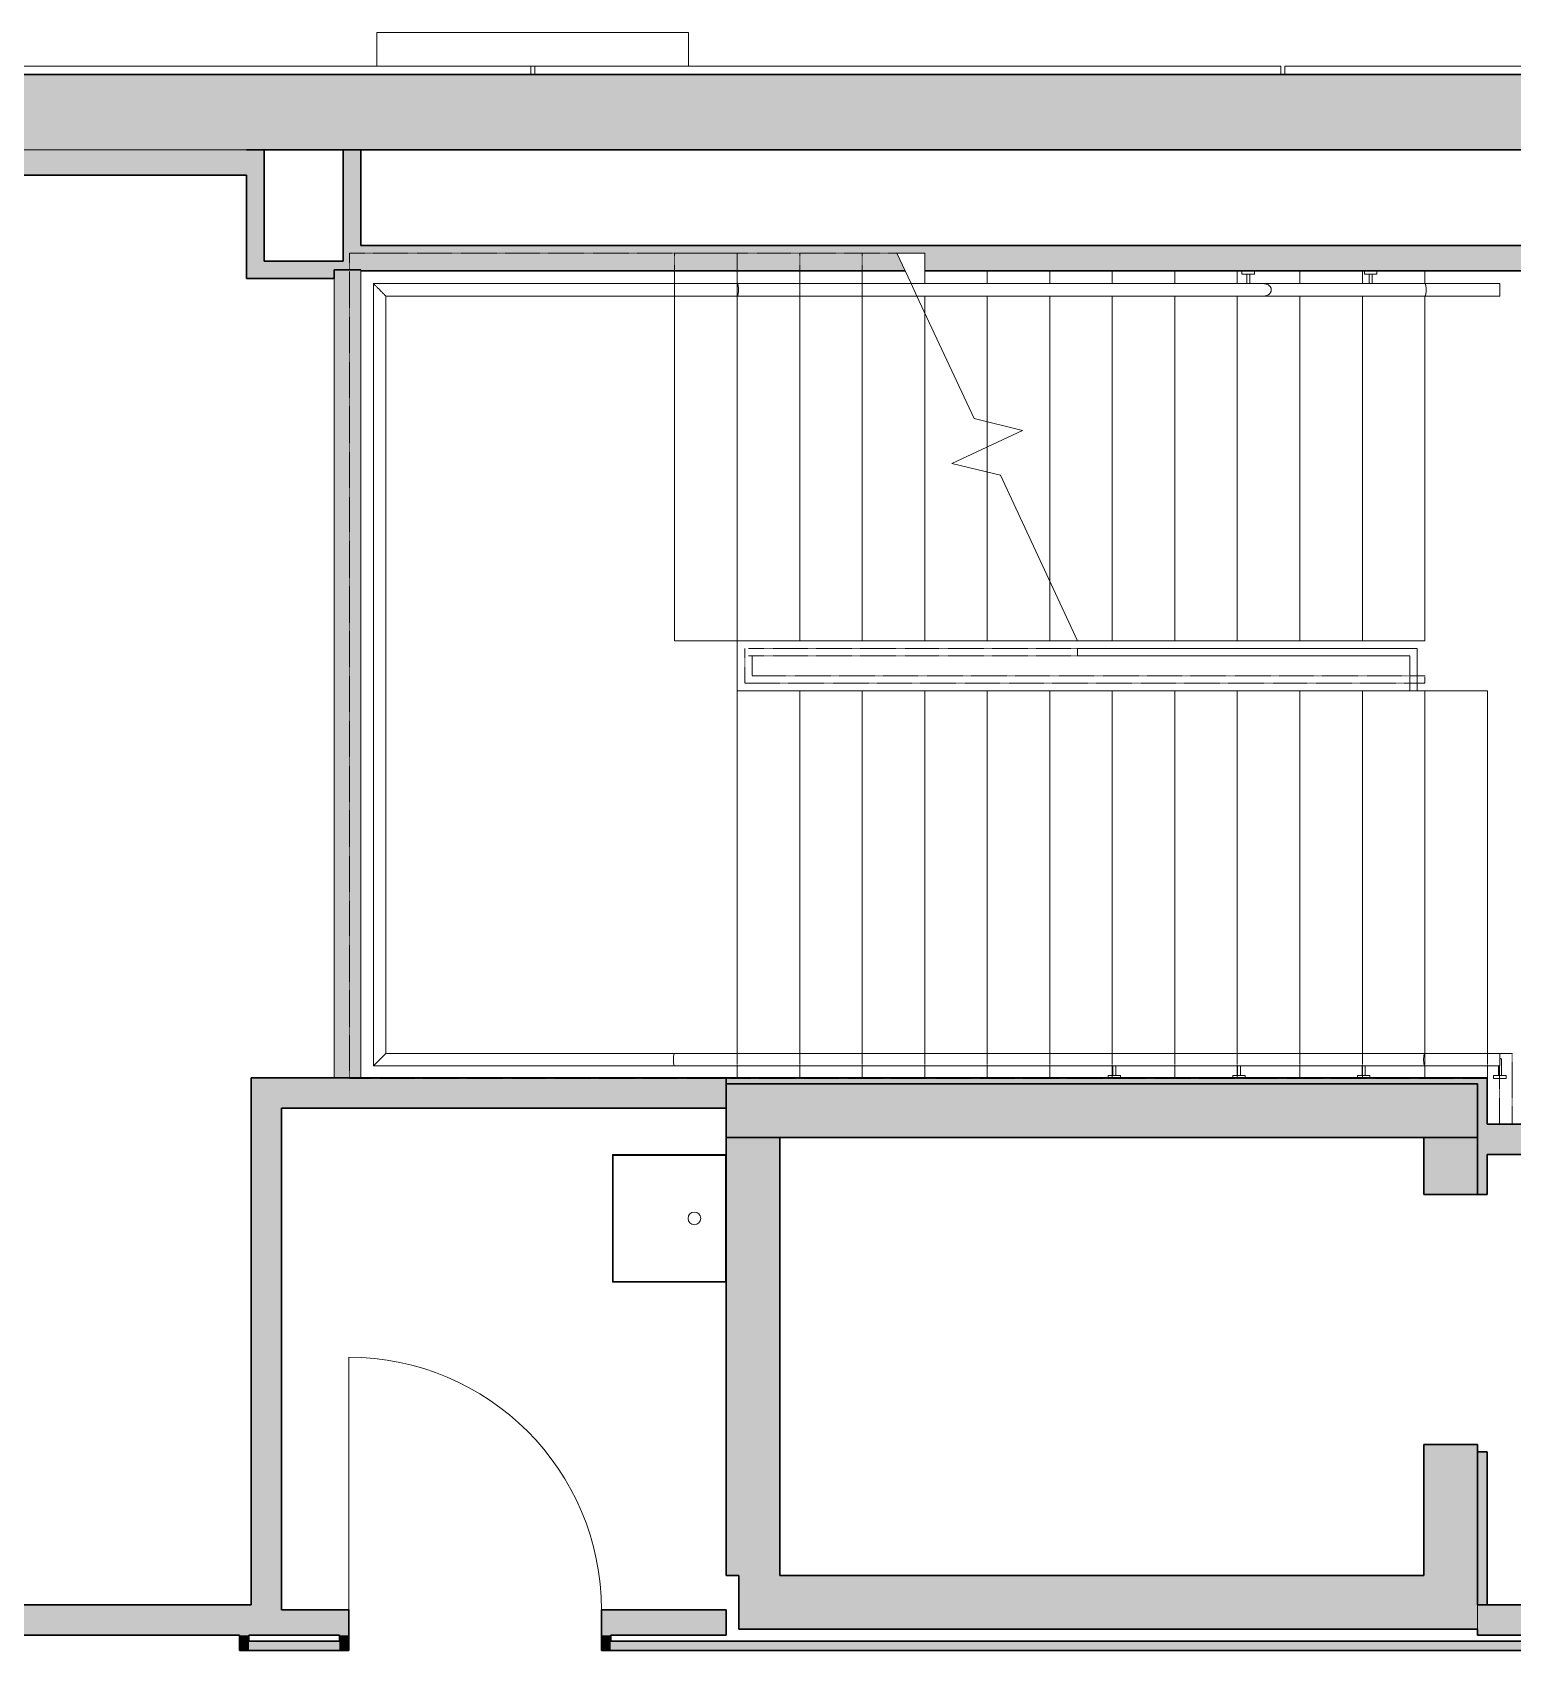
# Model space of a CAD drawing. Header units: millimetres. Extents: x 155927 to 326028, y -36033 to 97293.
# Drawn here: x 167800 to 173719, y 28346 to 34817 of the extents above; entities that cross this region are included whole.
import ezdxf

# ---------------------------------------------------------------- set-up
doc = ezdxf.new("R2010")
doc.units = ezdxf.units.MM
doc.header["$MEASUREMENT"] = 0
doc.linetypes.add('Overhead', pattern=[3.96875, 2.38125, -1.5875])
doc.linetypes.add('Overhead_2_', pattern=[4, 2.5, -1.5])
for name, color, linetype, lineweight in [('A-DOOR', 4, 'CONTINUOUS', 9), ('A-FLOR-HRAL', 7, 'CONTINUOUS', 9), ('A-FLOR-HRAL-MBND', 7, 'Overhead_2_', 9), ('A-GLAZ-CURT', 7, 'CONTINUOUS', 9), ('A-WALL', 7, 'CONTINUOUS', 9), ('A-WALL-PATT', 7, 'CONTINUOUS', 9), ('I-WALL', 7, 'CONTINUOUS', 9), ('P-SANR-FIXT', 7, 'CONTINUOUS', 9), ('Q-SPCQ', 8, 'CONTINUOUS', 9), ('S-STRS', 7, 'CONTINUOUS', 9), ('S-STRS-MBND', 7, 'Overhead_2_', 9)]:
    doc.layers.add(name, color=color, linetype=linetype, lineweight=lineweight)

msp = doc.modelspace()

# ---------------------------------------------------------------- hatches: boundary and pattern name
at = {"layer": 'A-WALL-PATT'}
h = msp.add_hatch(color=256, dxfattribs=at)
h.paths.add_polyline_path([(230840.8, 34347.6), (230840.8, 34647.6), (229692.8, 34647.6), (229692.8, 34347.6), (230269.8, 34347.6)], flags=0)
h.paths.add_polyline_path([(220908.8, 34347.6), (220908.8, 34647.6), (202317.8, 34647.6), (202317.8, 34347.6), (220564.5, 34347.6)], flags=0)
h.paths.add_polyline_path([(200283.7, 34347.6), (200283.7, 34647.6), (197317.8, 34647.6), (197317.8, 34437.6), (197292.8, 34437.6), (197292.8, 34347.6), (198727.6, 34347.6)], flags=0)
h.paths.add_polyline_path([(195683.8, 34347.6), (195683.8, 34437.6), (195658.8, 34437.6), (195658.8, 34647.6), (193317.8, 34647.6), (193317.8, 34347.6), (195658.8, 34347.6)], flags=0)
h.paths.add_polyline_path([(190533.8, 34347.6), (190533.8, 34647.6), (187318, 34647.6), (187318, 34347.6), (190235.5, 34347.6)], flags=0)
h.paths.add_polyline_path([(185283.8, 34347.6), (185283.8, 34647.6), (166692.8, 34647.6), (166692.8, 34347.6), (184169.7, 34347.6)], flags=0)
h.paths.add_polyline_path([(157908.8, 34347.6), (157908.8, 34647.6), (156760.8, 34647.6), (156760.8, 34347.6), (157480.1, 34347.6)], flags=0)
for points in [[(168656.4, 34245.6), (168656.4, 34347.6), (166692.8, 34347.6), (166692.8, 34245.6), (167185.4, 34245.6)], [(168656.4, 33902.1), (168726.4, 33902.1), (168726.4, 34347.6), (168656.4, 34347.6), (168656.4, 34229.5)], [(169113.4, 33832.1), (169113.4, 34347.6), (169043.4, 34347.6), (169043.4, 33832.1)], [(176824.1, 33862.5), (176824.1, 33964.5), (169113.4, 33964.5), (169113.4, 33862.5), (171290.3, 33862.5), (171257, 33933.9), (171368.4, 33933.9), (171368.4, 33862.5), (174464.4, 33862.5)], [(169006.4, 33832.1), (169043.4, 33832.1), (169043.4, 33902.1), (168656.4, 33902.1), (168656.4, 33832.1), (169005.2, 33832.1)], [(169006.4, 30636.7), (169113.4, 30636.7), (169113.4, 33867.1), (169006.4, 33867.1), (169006.4, 30658.9)], [(169006.4, 30636.7), (169113.4, 30636.7), (169113.4, 33832.1), (169006.4, 33832.1), (169006.4, 30658.9)], [(168796.4, 30514.7), (170574.5, 30514.7), (170574.5, 30636.7), (168674.4, 30636.7), (168674.4, 30514.7)], [(173579.5, 30613.2), (173617, 30613.2), (173617, 30636.7), (170574.5, 30636.7), (170574.5, 30613.2), (172038.1, 30613.2)], [(170574.5, 30398.2), (173579.5, 30398.2), (173579.5, 30613.2), (170574.5, 30613.2)], [(173617, 30451.6), (173617, 30613.2), (173579.5, 30613.2), (173579.5, 30451.6)], [(168674.4, 28407.6), (168796.4, 28407.6), (168796.4, 30514.7), (168674.4, 30514.7), (168674.4, 28529.6)], [(170789.5, 28647.4), (170789.5, 30398.2), (170574.5, 30398.2), (170574.5, 28647.4)], [(173579.5, 30170.4), (173579.5, 30398.2), (173364.5, 30398.2), (173364.5, 30170.4)], [(173617, 30170.4), (173617, 30329.6), (173579.5, 30329.6), (173579.5, 30170.4)], [(173579.5, 28647.4), (173579.5, 29170.4), (173364.5, 29170.4), (173364.5, 28647.4)], [(173617, 28529.6), (173617, 29141.6), (173579.5, 29141.6), (173579.5, 28529.6)], [(170624.5, 28432.4), (173579.5, 28432.4), (173579.5, 28647.4), (170624.5, 28647.4)], [(168665.9, 28407.6), (168674.4, 28407.6), (168674.4, 28529.6), (167624.4, 28529.6), (167624.4, 28407.6), (168628.4, 28407.6)], [(168665.9, 28346.4), (168665.9, 28407.6), (168628.4, 28407.6), (168628.4, 28346.4)], [(169065.3, 28346.4), (169065.3, 28407.6), (169027.8, 28407.6), (169027.8, 28346.4)], [(170112.8, 28346.4), (170112.8, 28407.6), (170075.3, 28407.6), (170075.3, 28346.4)], [(169027.8, 28346.4), (169027.8, 28383.9), (168665.9, 28383.9), (168665.9, 28346.4)], [(175765.3, 28346.4), (175765.3, 28383.9), (170112.8, 28383.9), (170112.8, 28346.4), (174464.4, 28346.4)]]:
    msp.add_hatch(color=256, dxfattribs=at).paths.add_polyline_path(points, flags=0)
h = msp.add_hatch(color=256, dxfattribs=at)
h.paths.add_polyline_path([(174464.4, 30329.6), (174485.1, 30329.6), (174485.1, 30451.6), (173579.5, 30451.6), (173579.5, 30329.6), (173617, 30329.6)], flags=0)
h.paths.add_polyline_path([(176325.1, 30329.6), (176405, 30329.6), (176405, 30451.6), (176325.1, 30451.6)], flags=0)
h = msp.add_hatch(color=256, dxfattribs=at)
h.paths.add_polyline_path([(168796.4, 28407.6), (169065.3, 28407.6), (169065.3, 28509.6), (168796.4, 28509.6)], flags=0)
h.paths.add_polyline_path([(170075.3, 28407.6), (170574.5, 28407.6), (170574.5, 28509.6), (170075.3, 28509.6)], flags=0)
h = msp.add_hatch(color=256, dxfattribs=at)
h.paths.add_polyline_path([(173579.5, 28407.6), (175802.8, 28407.6), (175802.8, 28529.6), (173579.5, 28529.6)], flags=0)
h.paths.add_polyline_path([(177669, 28407.6), (177669, 28529.6), (177642.8, 28529.6), (177642.8, 28407.6)], flags=0)

# ---------------------------------------------------------------- linework, layer by layer
at = {"layer": 'A-DOOR'}
msp.add_line((169065.3, 28509.6), (169065.3, 29519.6), dxfattribs=at)
msp.add_arc((169065.3, 28509.6), 1010, 0, 90, dxfattribs=at)
at = {"layer": 'A-FLOR-HRAL'}
for p, q in [((172636.8, 33850.1), (172636.8, 33862.1)), ((172636.8, 33862.1), (172686.8, 33862.1)), ((172686.8, 33850.1), (172636.8, 33850.1)), ((172655.8, 33850.1), (172655.8, 33812.1)), ((172667.8, 33850.1), (172667.8, 33812.1)), ((172686.8, 33862.1), (172686.8, 33850.1)), ((173126.9, 33850.1), (173126.9, 33862.1)), ((173126.9, 33862.1), (173176.9, 33862.1)), ((173176.9, 33850.1), (173126.9, 33850.1)), ((173145.9, 33850.1), (173145.9, 33812.1)), ((173157.9, 33850.1), (173157.9, 33812.1)), ((173176.9, 33862.1), (173176.9, 33850.1)), ((170368.4, 33812.1), (169163.8, 33812.1)), ((169163.8, 33812.1), (169163.8, 30684.3)), ((169163.8, 33812.1), (169163.8, 30684.3)), ((170618.4, 33812.1), (169163.8, 33812.1)), ((170618.4, 33812.1), (170368.4, 33812.1)), ((171313.8, 33812.1), (170618.4, 33812.1)), ((171313.8, 33812.1), (170618.4, 33812.1)), ((171313.8, 33812.1), (171337.2, 33762.1)), ((173368.4, 33812.1), (171313.8, 33812.1)), ((173368.4, 33812.1), (172722.9, 33812.1)), ((173668.4, 33812.1), (173368.4, 33812.1)), ((173668.4, 33812.1), (173368.4, 33812.1)), ((173668.4, 33812.1), (173668.4, 33811.6)), ((173668.4, 33811.6), (173668.4, 33810.2)), ((173668.4, 33810.2), (173668.4, 33807.9)), ((173668.4, 33807.9), (173668.4, 33804.8)), ((173668.4, 33804.8), (173668.4, 33801)), ((173668.4, 33801), (173668.4, 33796.7)), ((173668.4, 33796.7), (173668.4, 33792)), ((173668.4, 33792), (173668.4, 33787.1)), ((173668.4, 33787.1), (173668.4, 33782.2)), ((173668.4, 33782.2), (173668.4, 33777.5)), ((173668.4, 33777.5), (173668.4, 33773.2)), ((169213.8, 33762.1), (170368.4, 33762.1)), ((169213.8, 30734.3), (169213.8, 33762.1)), ((169213.8, 33762.1), (169213.8, 30734.3)), ((170618.4, 33762.1), (169213.8, 33762.1)), ((170368.4, 33762.1), (170618.4, 33762.1)), ((170618.4, 33762.1), (171337.2, 33762.1)), ((171337.2, 33762.1), (170618.4, 33762.1)), ((173368.4, 33762.1), (171337.2, 33762.1)), ((172722.9, 33762.1), (173368.4, 33762.1)), ((173368.4, 33762.1), (173668.4, 33762.1)), ((173668.4, 33762.1), (173368.4, 33762.1)), ((173668.4, 33773.2), (173668.4, 33769.4)), ((173668.4, 33769.4), (173668.4, 33766.3)), ((173668.4, 33766.3), (173668.4, 33764)), ((173668.4, 33764), (173668.4, 33762.6)), ((173668.4, 33762.6), (173668.4, 33762.1)), ((171979.8, 32353.3), (171979.8, 32323.3)), ((173118.4, 32353.3), (171979.8, 32353.3)), ((173337.8, 32353.3), (173118.4, 32353.3)), ((173337.8, 32183.9), (173337.8, 32353.3)), ((173118.4, 32323.3), (171979.8, 32323.3)), ((173307.8, 32323.3), (173118.4, 32323.3)), ((173307.8, 32183.9), (173307.8, 32323.3)), ((173337.8, 32183.9), (173307.8, 32183.9)), ((170368.4, 30734.3), (169213.8, 30734.3)), ((169213.8, 30734.3), (170368.4, 30734.3)), ((170618.4, 30734.3), (170368.4, 30734.3)), ((170368.4, 30734.3), (173368.4, 30734.3)), ((173368.4, 30734.3), (170618.4, 30734.3)), ((173668.4, 30734.3), (173368.4, 30734.3)), ((173368.4, 30734.3), (173668.4, 30734.3)), ((173668.4, 30734.3), (173668.4, 30733.8)), ((173668.4, 30733.8), (173668.4, 30732.4)), ((169163.8, 30684.3), (170368.4, 30684.3)), ((169163.8, 30684.3), (170368.4, 30684.3)), ((170368.4, 30684.3), (170618.4, 30684.3)), ((170368.4, 30684.3), (173368.4, 30684.3)), ((170618.4, 30684.3), (173368.4, 30684.3)), ((172120.5, 30646.3), (172120.5, 30684.3)), ((172132.5, 30646.3), (172132.5, 30684.3)), ((172619, 30646.3), (172619, 30684.3)), ((172631, 30646.3), (172631, 30684.3)), ((173117.4, 30646.3), (173117.4, 30684.3)), ((173129.4, 30646.3), (173129.4, 30684.3)), ((173368.4, 30684.3), (173668.4, 30684.3)), ((173368.4, 30684.3), (173668.4, 30684.3)), ((173662.4, 30646.3), (173662.4, 30684.3)), ((173668.4, 30732.4), (173668.4, 30730.1)), ((173668.4, 30730.1), (173668.4, 30727)), ((173668.4, 30727), (173668.4, 30723.2)), ((173668.4, 30723.2), (173668.4, 30718.9)), ((173668.4, 30718.9), (173668.4, 30714.2)), ((173668.4, 30714.2), (173668.4, 30709.3)), ((173668.4, 30709.3), (173668.4, 30704.4)), ((173668.4, 30704.4), (173668.4, 30699.7)), ((173668.4, 30699.7), (173668.4, 30695.4)), ((173668.4, 30695.4), (173668.4, 30691.6)), ((173668.4, 30691.6), (173668.4, 30688.5)), ((173668.4, 30688.5), (173668.4, 30686.2)), ((173668.4, 30686.2), (173668.4, 30684.8)), ((173668.4, 30684.8), (173668.4, 30684.3)), ((173674.4, 30646.3), (173674.4, 30709.3)), ((172101.5, 30636.7), (172101.5, 30646.3)), ((172101.5, 30646.3), (172151.5, 30646.3)), ((172151.5, 30646.3), (172151.5, 30636.7)), ((172600, 30636.7), (172600, 30646.3)), ((172600, 30646.3), (172650, 30646.3)), ((172650, 30646.3), (172650, 30636.7)), ((173098.4, 30636.7), (173098.4, 30646.3)), ((173098.4, 30646.3), (173148.4, 30646.3)), ((173148.4, 30646.3), (173148.4, 30636.7)), ((173643.4, 30634.3), (173643.4, 30646.3)), ((173643.4, 30646.3), (173693.4, 30646.3)), ((173693.4, 30634.3), (173643.4, 30634.3)), ((173693.4, 30646.3), (173693.4, 30634.3))]:
    msp.add_line(p, q, dxfattribs=at)
at = {"layer": 'A-FLOR-HRAL', "linetype": 'Overhead'}
for p, q in [((169163.8, 33812.1), (169163.8, 30684.3)), ((170618.4, 33812.1), (169163.8, 33812.1)), ((171313.8, 33812.1), (170618.4, 33812.1)), ((169213.8, 33762.1), (169213.8, 30734.3)), ((170618.4, 33762.1), (169213.8, 33762.1)), ((171337.2, 33762.1), (170618.4, 33762.1)), ((169213.8, 30734.3), (170368.4, 30734.3)), ((170368.4, 30734.3), (173617, 30734.3)), ((173617, 30734.3), (173717.4, 30734.3)), ((173717.4, 30734.3), (173717.4, 30451.6)), ((169163.8, 30684.3), (170368.4, 30684.3)), ((170368.4, 30684.3), (173617, 30684.3)), ((173617, 30684.3), (173667.4, 30684.3)), ((173667.4, 30684.3), (173667.4, 30451.6)), ((173717.4, 30451.6), (173667.4, 30451.6))]:
    msp.add_line(p, q, dxfattribs=at)
at = {"layer": 'A-FLOR-HRAL'}
msp.add_arc((173668.4, 30709.3), 6, 0, 90, dxfattribs=at)
for points in [[(169163.8, 33812.1), (169163.8, 33812.1), (169164.2, 33811.8), (169165.6, 33810.4), (169167.9, 33808), (169171, 33804.9), (169174.9, 33801.1), (169179.2, 33796.7), (169183.9, 33792), (169187.2, 33788.7), (169188.8, 33787.1)], [(169188.8, 33787.1), (169190.5, 33785.5), (169193.7, 33782.2), (169198.5, 33777.5), (169202.8, 33773.1), (169206.6, 33769.3), (169209.8, 33766.2), (169212.1, 33763.9), (169213.5, 33762.4), (169213.8, 33762.1), (169213.8, 33762.1)], [(170623.5, 33787.1), (170623.5, 33783.8), (170623.2, 33777.3), (170622.1, 33769), (170620.4, 33763.4), (170619.1, 33762.1), (170618.4, 33762.1)], [(173373.8, 33787.1), (173373.8, 33783.8), (173373.5, 33777.3), (173372.3, 33769), (173370.5, 33763.4), (173369.1, 33762.1), (173368.4, 33762.1)], [(169188.8, 30709.3), (169190.5, 30711), (169193.7, 30714.2), (169198.5, 30718.9), (169202.8, 30723.3), (169206.6, 30727.1), (169209.8, 30730.2), (169212.1, 30732.6), (169213.5, 30734), (169213.8, 30734.3), (169213.8, 30734.3)], [(170363.4, 30709.3), (170363.4, 30712.6), (170363.6, 30719.1), (170364.7, 30727.4), (170366.4, 30733), (170367.8, 30734.3), (170368.4, 30734.3)], [(173363.4, 30709.3), (173363.4, 30712.6), (173363.6, 30719.1), (173364.8, 30727.4), (173366.4, 30733), (173367.8, 30734.3), (173368.4, 30734.3)], [(169163.8, 30684.3), (169163.8, 30684.3), (169164.2, 30684.6), (169165.6, 30686.1), (169167.9, 30688.4), (169171, 30691.5), (169174.9, 30695.3), (169179.2, 30699.7), (169183.9, 30704.4), (169187.2, 30707.7), (169188.8, 30709.3)]]:
    msp.add_open_spline(points, degree=3, dxfattribs=at)
for points, knots in [([(170618.4, 33812.1), (170618.8, 33812.1), (170619.4, 33811.8), (170620.7, 33809.9), (170622.1, 33805.3), (170623.2, 33796.9), (170623.5, 33790.4), (170623.5, 33787.1)], [0, 0, 0, 0, 0.125, 0.25, 0.5, 0.75, 1, 1, 1, 1]), ([(172754.3, 33787.1), (172754.3, 33788.2), (172754.1, 33790.4), (172753.4, 33793.4), (172752.4, 33795.9), (172751.4, 33797.8), (172750.2, 33799.5), (172748.9, 33801.2), (172747.5, 33802.7), (172745.9, 33804.2), (172743.8, 33805.8), (172740.7, 33807.8), (172737.6, 33809.3), (172734.6, 33810.3), (172730, 33811.6), (172726.1, 33812.1), (172722.9, 33812.1)], [0, 0, 0, 0, 0.071429, 0.142857, 0.214286, 0.25, 0.285714, 0.357143, 0.392857, 0.428571, 0.5, 0.571429, 0.678571, 0.732143, 0.785714, 1, 1, 1, 1]), ([(172722.9, 33762.1), (172725, 33762.1), (172729.2, 33762.5), (172735.4, 33764), (172740.3, 33766.1), (172743.4, 33768.1), (172745.1, 33769.4), (172746.5, 33770.6), (172748, 33772), (172749.4, 33773.6), (172750.3, 33774.8), (172751.2, 33776.1), (172752.2, 33777.9), (172753.1, 33780.1), (172754, 33783.1), (172754.3, 33785.5), (172754.3, 33787.1)], [0, 0, 0, 0, 0.142857, 0.285714, 0.428571, 0.5, 0.535714, 0.571429, 0.625, 0.678571, 0.705357, 0.732143, 0.785714, 0.839286, 0.892857, 1, 1, 1, 1]), ([(173368.4, 33812.1), (173368.8, 33812.1), (173369.5, 33811.8), (173370.8, 33809.9), (173372.3, 33805.3), (173373.5, 33796.9), (173373.8, 33790.4), (173373.8, 33787.1)], [0, 0, 0, 0, 0.125, 0.25, 0.5, 0.75, 1, 1, 1, 1]), ([(170368.4, 30684.3), (170368.1, 30684.3), (170367.4, 30684.6), (170366.2, 30686.5), (170364.8, 30691.2), (170363.6, 30699.5), (170363.4, 30706), (170363.4, 30709.3)], [0, 0, 0, 0, 0.125, 0.25, 0.5, 0.75, 1, 1, 1, 1]), ([(173368.4, 30684.3), (173368.1, 30684.3), (173367.4, 30684.6), (173366.2, 30686.5), (173364.7, 30691.2), (173363.6, 30699.5), (173363.4, 30706), (173363.4, 30709.3)], [0, 0, 0, 0, 0.125, 0.25, 0.5, 0.75, 1, 1, 1, 1])]:
    msp.add_open_spline(points, degree=3, knots=knots, dxfattribs=at)
at = {"layer": 'A-FLOR-HRAL-MBND', "linetype": 'Overhead'}
for p, q in [((170649, 32353.3), (170649, 32214.5)), ((171979.8, 32353.3), (170664, 32353.3)), ((171979.8, 32323.3), (170664, 32323.3)), ((170679, 32323.3), (170679, 32244.5)), ((170679, 32244.5), (173368.4, 32244.5)), ((173368.4, 32244.5), (173368.4, 32214.5)), ((170649, 32214.5), (170666.9, 32214.5)), ((170666.9, 32214.5), (173368.4, 32214.5))]:
    msp.add_line(p, q, dxfattribs=at)
at = {"layer": 'A-GLAZ-CURT', "lineweight": 20}
for p, q in [((169177.8, 34681.6), (166808.8, 34681.6)), ((169792.8, 34647.6), (169792.8, 34681.6)), ((169808.8, 34681.6), (169808.8, 34647.6)), ((172792.8, 34681.6), (170423.8, 34681.6)), ((172792.8, 34647.6), (172792.8, 34681.6)), ((175792.8, 34681.6), (172808.8, 34681.6)), ((172808.8, 34681.6), (172808.8, 34647.6)), ((166808.8, 34647.6), (169792.8, 34647.6)), ((169808.8, 34647.6), (172792.8, 34647.6)), ((172808.8, 34647.6), (175792.8, 34647.6))]:
    msp.add_line(p, q, dxfattribs=at)
at = {"layer": 'A-WALL', "lineweight": 30}
for p, q in [((185283.8, 34647.6), (166692.8, 34647.6)), ((168656.4, 34347.6), (176931.2, 34347.6)), ((173579.5, 30451.6), (173579.5, 30329.6)), ((174485.1, 30451.6), (173617, 30451.6)), ((173617, 30329.6), (174485.1, 30329.6))]:
    msp.add_line(p, q, dxfattribs=at)
at = {"layer": 'A-WALL'}
for p, q in [((166692.8, 34347.6), (168656.4, 34347.6)), ((169113.4, 33862.5), (169113.4, 33867.1)), ((169113.4, 33832.1), (169113.4, 33862.5)), ((169006.4, 33832.1), (169006.4, 30636.7)), ((169113.4, 30636.7), (169113.4, 33832.1))]:
    msp.add_line(p, q, dxfattribs=at)
at = {"layer": 'I-WALL'}
for p, q in [((168656.4, 34347.6), (166692.8, 34347.6)), ((169113.4, 33862.5), (169113.4, 33867.1)), ((169113.4, 33832.1), (169113.4, 33862.5)), ((169006.4, 33832.1), (169006.4, 30636.7)), ((169113.4, 30636.7), (169113.4, 33832.1)), ((173579.5, 28432.4), (173579.5, 28529.6)), ((173579.5, 28529.6), (173579.5, 28432.4))]:
    msp.add_line(p, q, dxfattribs=at)
at = {"layer": 'I-WALL', "lineweight": 30}
for p, q in [((168726.4, 34347.6), (168656.4, 34347.6)), ((168726.4, 33902.1), (168726.4, 34347.6)), ((169043.4, 34347.6), (169043.4, 33902.1)), ((169113.4, 34347.6), (169043.4, 34347.6)), ((169113.4, 33964.5), (169113.4, 34347.6)), ((166692.8, 34245.6), (168656.4, 34245.6)), ((168656.4, 34245.6), (168656.4, 33902.1)), ((176824.1, 33964.5), (169113.4, 33964.5)), ((168656.4, 33902.1), (168656.4, 33832.1)), ((169043.4, 33902.1), (168726.4, 33902.1)), ((169113.4, 33867.1), (169006.4, 33867.1)), ((169006.4, 33867.1), (169006.4, 33832.1)), ((169113.4, 33862.5), (171290.3, 33862.5)), ((171368.4, 33862.5), (176824.1, 33862.5)), ((168656.4, 33832.1), (169006.4, 33832.1)), ((169006.4, 30636.7), (168674.4, 30636.7)), ((168674.4, 30636.7), (168674.4, 30514.7)), ((169006.4, 30636.7), (169113.4, 30636.7)), ((170574.5, 30636.7), (169113.4, 30636.7)), ((170574.5, 30514.7), (170574.5, 30636.7)), ((173617, 30636.7), (170574.5, 30636.7)), ((170574.5, 30636.7), (170574.5, 30613.2)), ((173579.5, 30613.2), (170574.5, 30613.2)), ((170574.5, 30613.2), (170574.5, 30398.2)), ((170574.5, 30613.2), (173579.5, 30613.2)), ((173579.5, 30398.2), (173579.5, 30613.2)), ((173579.5, 30613.2), (173579.5, 30451.6)), ((173617, 30613.2), (173617, 30636.7)), ((173617, 30451.6), (173617, 30613.2)), ((168674.4, 30514.7), (168674.4, 28529.6)), ((168796.4, 30514.7), (170574.5, 30514.7)), ((168796.4, 28509.6), (168796.4, 30514.7)), ((170574.5, 30398.2), (170574.5, 28647.4)), ((170789.5, 30398.2), (170574.5, 30398.2)), ((170574.5, 30398.2), (173579.5, 30398.2)), ((170789.5, 28647.4), (170789.5, 30398.2)), ((173364.5, 30398.2), (173364.5, 30170.4)), ((173579.5, 30398.2), (173364.5, 30398.2)), ((173579.5, 30170.4), (173579.5, 30398.2)), ((173579.5, 30329.6), (173579.5, 30170.4)), ((173617, 30170.4), (173617, 30329.6)), ((173364.5, 30170.4), (173579.5, 30170.4)), ((173579.5, 30170.4), (173617, 30170.4)), ((173579.5, 29170.4), (173364.5, 29170.4)), ((173364.5, 29170.4), (173364.5, 28647.4)), ((173579.5, 28647.4), (173579.5, 29170.4)), ((173617, 29141.6), (173579.5, 29141.6)), ((173579.5, 29141.6), (173579.5, 28529.6)), ((173617, 28529.6), (173617, 29141.6)), ((170574.5, 28647.4), (170624.5, 28647.4)), ((170624.5, 28647.4), (170624.5, 28432.4)), ((173364.5, 28647.4), (170789.5, 28647.4)), ((173579.5, 28529.6), (173579.5, 28647.4)), ((168674.4, 28529.6), (167624.4, 28529.6)), ((169065.3, 28509.6), (168796.4, 28509.6)), ((169065.3, 28407.6), (169065.3, 28509.6)), ((170574.5, 28509.6), (170075.3, 28509.6)), ((170075.3, 28509.6), (170075.3, 28407.6)), ((170574.5, 28407.6), (170574.5, 28509.6)), ((175323.7, 28529.6), (173579.5, 28529.6)), ((173579.5, 28529.6), (173617, 28529.6)), ((167624.4, 28407.6), (168628.4, 28407.6)), ((168628.4, 28407.6), (168628.4, 28346.4)), ((168665.9, 28407.6), (168674.4, 28407.6)), ((168665.9, 28383.9), (168665.9, 28407.6)), ((168674.4, 28407.6), (168796.4, 28407.6)), ((168796.4, 28407.6), (169027.8, 28407.6)), ((169027.8, 28407.6), (169027.8, 28383.9)), ((169065.3, 28346.4), (169065.3, 28407.6)), ((170075.3, 28407.6), (170075.3, 28346.4)), ((170112.8, 28407.6), (170574.5, 28407.6)), ((170112.8, 28383.9), (170112.8, 28407.6)), ((170624.5, 28432.4), (173579.5, 28432.4)), ((173579.5, 28432.4), (173579.5, 28407.6)), ((173579.5, 28407.6), (175802.8, 28407.6)), ((168628.4, 28346.4), (168665.9, 28346.4)), ((169027.8, 28383.9), (168665.9, 28383.9)), ((168665.9, 28346.4), (169027.8, 28346.4)), ((169027.8, 28346.4), (169065.3, 28346.4)), ((170075.3, 28346.4), (170112.8, 28346.4)), ((175765.3, 28383.9), (170112.8, 28383.9)), ((170112.8, 28346.4), (175765.3, 28346.4))]:
    msp.add_line(p, q, dxfattribs=at)
at = {"layer": 'P-SANR-FIXT'}
for p, q in [((170574.5, 30329.6), (170119.5, 30329.6)), ((170119.5, 30329.6), (170119.5, 29819.6)), ((170122.7, 29822.8), (170122.7, 30326.4)), ((170122.7, 30326.4), (170571.3, 30326.4)), ((170571.3, 30326.4), (170571.3, 29822.8)), ((170119.5, 29819.6), (170574.5, 29819.6)), ((170571.3, 29822.8), (170122.7, 29822.8))]:
    msp.add_line(p, q, dxfattribs=at)
for start, end in [(90, 270), (270, 90)]:
    msp.add_arc((170447.5, 30074.6), 25.4, start, end, dxfattribs=at)
at = {"layer": 'Q-SPCQ'}
for p, q in [((169177.8, 34816.6), (170423.8, 34816.6)), ((169177.8, 34816.6), (169177.8, 34681.6)), ((170423.8, 34681.6), (170423.8, 34816.6)), ((170423.8, 34681.6), (169177.8, 34681.6))]:
    msp.add_line(p, q, dxfattribs=at)
at = {"layer": 'S-STRS'}
for p, q in [((171368.4, 33933.9), (171257, 33933.9)), ((171368.4, 33812.1), (171368.4, 33933.9)), ((170368.4, 33812.1), (170368.4, 33862.5)), ((170618.4, 33812.1), (170618.4, 33862.5)), ((170618.4, 33812.1), (170618.4, 33862.5)), ((170868.4, 33812.1), (170868.4, 33862.5)), ((171118.4, 33812.1), (171118.4, 33862.5)), ((171618.4, 33812.1), (171618.4, 33862.5)), ((171868.4, 33812.1), (171868.4, 33862.5)), ((172118.4, 33812.1), (172118.4, 33862.5)), ((172368.4, 33812.1), (172368.4, 33862.5)), ((172618.4, 33812.1), (172618.4, 33862.5)), ((172868.4, 33812.1), (172868.4, 33862.5)), ((173118.4, 33812.1), (173118.4, 33862.5)), ((173368.4, 33812.1), (173368.4, 33862.5)), ((170368.4, 32383.5), (170368.4, 33762.1)), ((170618.4, 32183.5), (170618.4, 33762.1)), ((170618.4, 32383.5), (170618.4, 33762.1)), ((170868.4, 32383.5), (170868.4, 33762.1)), ((171118.4, 32383.5), (171118.4, 33762.1)), ((171368.4, 33695), (171368.4, 33762.1)), ((171618.4, 33259.4), (171618.4, 33762.1)), ((171868.4, 32622.8), (171868.4, 33762.1)), ((172118.4, 32383.9), (172118.4, 33762.1)), ((172368.4, 32383.9), (172368.4, 33762.1)), ((172618.4, 32383.9), (172618.4, 33762.1)), ((172868.4, 32383.9), (172868.4, 33762.1)), ((173118.4, 32383.9), (173118.4, 33762.1)), ((173368.4, 32383.9), (173368.4, 33762.1)), ((171368.4, 32383.5), (171368.4, 33695)), ((171618.4, 33158.9), (171618.4, 33259.4)), ((171618.4, 33058.5), (171618.4, 33158.9)), ((171618.4, 32383.5), (171618.4, 33058.5)), ((171868.4, 32383.5), (171868.4, 32622.8)), ((170618.4, 32383.5), (170368.4, 32383.5)), ((170868.4, 32383.5), (170618.4, 32383.5)), ((171118.4, 32383.5), (170868.4, 32383.5)), ((171368.4, 32383.5), (171118.4, 32383.5)), ((171618.4, 32383.5), (171368.4, 32383.5)), ((171868.4, 32383.5), (171618.4, 32383.5)), ((172118.4, 32383.5), (171868.4, 32383.5)), ((172118.4, 32383.9), (171979.8, 32383.9)), ((172368.4, 32383.9), (172118.4, 32383.9)), ((172368.4, 32383.5), (172118.4, 32383.5)), ((172618.4, 32383.9), (172368.4, 32383.9)), ((172618.4, 32383.5), (172368.4, 32383.5)), ((172868.4, 32383.9), (172618.4, 32383.9)), ((172868.4, 32383.5), (172618.4, 32383.5)), ((173118.4, 32383.9), (172868.4, 32383.9)), ((173118.4, 32383.5), (172868.4, 32383.5)), ((173368.4, 32383.9), (173118.4, 32383.9)), ((173368.4, 32383.5), (173118.4, 32383.5)), ((170618.4, 32183.5), (170618.4, 30734.3)), ((170618.4, 32183.5), (170868.4, 32183.5)), ((170868.4, 32183.5), (171118.4, 32183.5)), ((170868.4, 32183.5), (170868.4, 30734.3)), ((171118.4, 32183.5), (171368.4, 32183.5)), ((171118.4, 32183.5), (171118.4, 30734.3)), ((171368.4, 32183.5), (171618.4, 32183.5)), ((171368.4, 32183.5), (171368.4, 30734.3)), ((171618.4, 32183.5), (171868.4, 32183.5)), ((171618.4, 32183.5), (171618.4, 30734.3)), ((171868.4, 32183.5), (172118.4, 32183.5)), ((171868.4, 32183.5), (171868.4, 30734.3)), ((172118.4, 32183.5), (172368.4, 32183.5)), ((172118.4, 32183.5), (172118.4, 30734.3)), ((172368.4, 32183.5), (172618.4, 32183.5)), ((172368.4, 32183.5), (172368.4, 30734.3)), ((172618.4, 32183.5), (172868.4, 32183.5)), ((172618.4, 32183.5), (172618.4, 30734.3)), ((172868.4, 32183.5), (173118.4, 32183.5)), ((172868.4, 32183.5), (172868.4, 30734.3)), ((173118.4, 32183.5), (173368.4, 32183.5)), ((173118.4, 32183.5), (173118.4, 30734.3)), ((173368.4, 32183.5), (173618.4, 32183.5)), ((173368.4, 32183.5), (173368.4, 30734.3)), ((173618.4, 32183.5), (173618.4, 30734.3)), ((170618.4, 30684.3), (170618.4, 30636.7)), ((170868.4, 30684.3), (170868.4, 30636.7)), ((171118.4, 30684.3), (171118.4, 30636.7)), ((171368.4, 30684.3), (171368.4, 30636.7)), ((171618.4, 30684.3), (171618.4, 30636.7)), ((171868.4, 30684.3), (171868.4, 30636.7)), ((172118.4, 30684.3), (172118.4, 30636.7)), ((172368.4, 30684.3), (172368.4, 30636.7)), ((172618.4, 30684.3), (172618.4, 30636.7)), ((172868.4, 30684.3), (172868.4, 30636.7)), ((173118.4, 30684.3), (173118.4, 30636.7)), ((173368.4, 30684.3), (173368.4, 30636.7)), ((173618.4, 30684.3), (173618.4, 30633.5)), ((173617, 30633.5), (173618.4, 30633.5))]:
    msp.add_line(p, q, dxfattribs=at)
at = {"layer": 'S-STRS', "linetype": 'Overhead'}
for p, q in [((171368.4, 33812.1), (171368.4, 33933.9)), ((170618.4, 33812.1), (170618.4, 33862.5)), ((170868.4, 33812.1), (170868.4, 33862.5)), ((171118.4, 33812.1), (171118.4, 33862.5)), ((171618.4, 33812.1), (171618.4, 33862.5)), ((171868.4, 33812.1), (171868.4, 33862.5)), ((172118.4, 33812.1), (172118.4, 33862.5)), ((172368.4, 33812.1), (172368.4, 33862.5)), ((172618.4, 33812.1), (172618.4, 33862.5)), ((172868.4, 33812.1), (172868.4, 33862.5)), ((173118.4, 33812.1), (173118.4, 33862.5)), ((173368.4, 33812.1), (173368.4, 33862.5)), ((170618.4, 32383.5), (170618.4, 33762.1)), ((170868.4, 32383.5), (170868.4, 33762.1)), ((171118.4, 32383.5), (171118.4, 33762.1)), ((171368.4, 33695), (171368.4, 33762.1)), ((171618.4, 33259.4), (171618.4, 33762.1)), ((171868.4, 32622.8), (171868.4, 33762.1)), ((172118.4, 32383.9), (172118.4, 33762.1)), ((172368.4, 32383.9), (172368.4, 33762.1)), ((172618.4, 32383.9), (172618.4, 33762.1)), ((172868.4, 32383.9), (172868.4, 33762.1)), ((173118.4, 32383.9), (173118.4, 33762.1)), ((173368.4, 32383.9), (173368.4, 33762.1)), ((171368.4, 32383.5), (171368.4, 33695)), ((171618.4, 33158.9), (171618.4, 33259.4)), ((171618.4, 33058.5), (171618.4, 33158.9)), ((171618.4, 32383.5), (171618.4, 33058.5)), ((171868.4, 32383.5), (171868.4, 32622.8)), ((170618.4, 32183.5), (170618.4, 30734.3)), ((170868.4, 32183.5), (170868.4, 30734.3)), ((171118.4, 32183.5), (171118.4, 30734.3)), ((171368.4, 32183.5), (171368.4, 30734.3)), ((171618.4, 32183.5), (171618.4, 30734.3)), ((171868.4, 32183.5), (171868.4, 30734.3)), ((172118.4, 32183.5), (172118.4, 30734.3)), ((172368.4, 32183.5), (172368.4, 30734.3)), ((172618.4, 32183.5), (172618.4, 30734.3)), ((172868.4, 32183.5), (172868.4, 30734.3)), ((173118.4, 32183.5), (173118.4, 30734.3)), ((173368.4, 32183.5), (173368.4, 30734.3)), ((170618.4, 30684.3), (170618.4, 30636.7)), ((170868.4, 30684.3), (170868.4, 30636.7)), ((171118.4, 30684.3), (171118.4, 30636.7)), ((171368.4, 30684.3), (171368.4, 30636.7)), ((171618.4, 30684.3), (171618.4, 30636.7)), ((171868.4, 30684.3), (171868.4, 30636.7)), ((172118.4, 30684.3), (172118.4, 30636.7)), ((172368.4, 30684.3), (172368.4, 30636.7)), ((172618.4, 30684.3), (172618.4, 30636.7)), ((172868.4, 30684.3), (172868.4, 30636.7)), ((173118.4, 30684.3), (173118.4, 30636.7)), ((173368.4, 30684.3), (173368.4, 30636.7))]:
    msp.add_line(p, q, dxfattribs=at)
at = {"layer": 'S-STRS-MBND', "linetype": 'Overhead'}
for p, q in [((169068.4, 33933.9), (169068.4, 30633.9)), ((170618.4, 33933.9), (169068.4, 33933.9)), ((170368.4, 32383.9), (170368.4, 33933.9)), ((171257, 33933.9), (170368.4, 33933.9)), ((170618.4, 32183.9), (170618.4, 33933.9)), ((170618.4, 32383.9), (170618.4, 33933.9)), ((170618.4, 32383.9), (170618.4, 33933.9)), ((170868.4, 32383.9), (170868.4, 33933.9)), ((170868.4, 32383.9), (170868.4, 33933.9)), ((171118.4, 32383.9), (171118.4, 33933.9)), ((171118.4, 32383.9), (171118.4, 33933.9)), ((171368.4, 32383.9), (171368.4, 33695)), ((171368.4, 32383.9), (171368.4, 33695)), ((171618.4, 33158.9), (171618.4, 33259.4)), ((171618.4, 33158.9), (171618.4, 33259.4)), ((171618.4, 32383.9), (171618.4, 33058.5)), ((171618.4, 32383.9), (171618.4, 33058.5)), ((171868.4, 32383.9), (171868.4, 32622.8)), ((171868.4, 32383.9), (171868.4, 32622.8)), ((171979.8, 32383.9), (170368.4, 32383.9)), ((170618.4, 32183.9), (170618.4, 30633.9)), ((170618.4, 32183.9), (173618.4, 32183.9)), ((170618.4, 32183.9), (170618.4, 30633.9)), ((170868.4, 32183.9), (170868.4, 30633.9)), ((170868.4, 32183.9), (170868.4, 30633.9)), ((171118.4, 32183.9), (171118.4, 30633.9)), ((171118.4, 32183.9), (171118.4, 30633.9)), ((171368.4, 32183.9), (171368.4, 30633.9)), ((171368.4, 32183.9), (171368.4, 30633.9)), ((171618.4, 32183.9), (171618.4, 30633.9)), ((171618.4, 32183.9), (171618.4, 30633.9)), ((171868.4, 32183.9), (171868.4, 30633.9)), ((171868.4, 32183.9), (171868.4, 30633.9)), ((172118.4, 32183.9), (172118.4, 30633.9)), ((172118.4, 32183.9), (172118.4, 30633.9)), ((172368.4, 32183.9), (172368.4, 30633.9)), ((172368.4, 32183.9), (172368.4, 30633.9)), ((172618.4, 32183.9), (172618.4, 30633.9)), ((172618.4, 32183.9), (172618.4, 30633.9)), ((172868.4, 32183.9), (172868.4, 30633.9)), ((172868.4, 32183.9), (172868.4, 30633.9)), ((173118.4, 32183.9), (173118.4, 30633.9)), ((173118.4, 32183.9), (173118.4, 30633.9)), ((173368.4, 32183.9), (173368.4, 30633.9)), ((173368.4, 32183.9), (173368.4, 30633.9)), ((173618.4, 32183.9), (173618.4, 30633.9)), ((169068.4, 30633.9), (170618.4, 30633.9)), ((170618.4, 30633.9), (173618.4, 30633.9))]:
    msp.add_line(p, q, dxfattribs=at)
at = {"layer": 'S-STRS-MBND', "linetype": 'Continuous'}
for p, q in [((171257, 33933.9), (171313.8, 33812.1)), ((171337.2, 33762.1), (171565.6, 33272.2)), ((171565.6, 33272.2), (171760, 33224.9)), ((171760, 33224.9), (171476.8, 33092.9)), ((171476.8, 33092.9), (171671.3, 33045.6)), ((171671.3, 33045.6), (171979.8, 32383.9))]:
    msp.add_line(p, q, dxfattribs=at)

doc.saveas('drawing.dxf')
